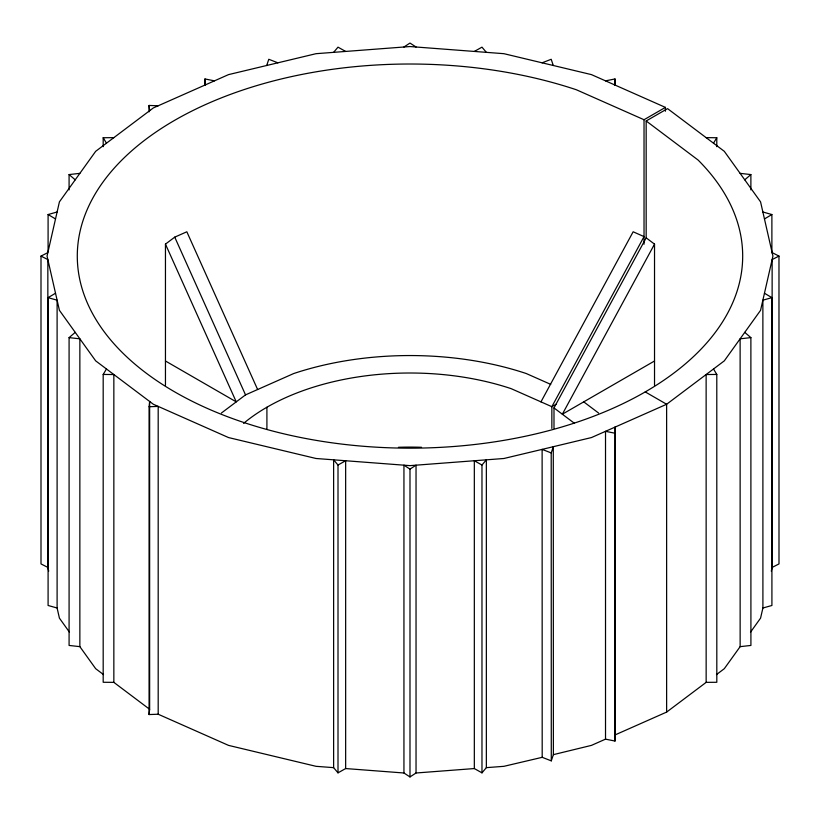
<?xml version="1.0" encoding="UTF-8"?>
<svg xmlns="http://www.w3.org/2000/svg" width="820" height="820" viewBox="0 0 820 820"><rect width="100%" height="100%" fill="white"/><g stroke="black" fill="none" stroke-linecap="round" stroke-linejoin="round"><path stroke-width="1.23" d="M204.836 85.116L204.99 78.956L214.45 80.852M614.99 741.044L615.143 427.066L614.99 741.044L605.519 739.148L591.456 745.38L553.377 754.646L551.286 760.857L542.194 757.321L503.921 766.321L486.352 767.643L481.976 772.85L474.329 768.555L416.037 772.993L409.99 776.94L403.942 772.993L345.651 768.555L338.004 772.85L333.627 767.643L333.627 459.825L338.004 465.032L338.004 772.85M149.076 714.548L149.076 406.73L149.64 401.462L149.64 709.29L149.076 714.548L158.188 714.23L228.524 745.38L316.048 766.321L333.627 767.643M772.399 566.271L771.302 571.15M762.907 607.999L771.917 605.478L771.886 297.65L762.877 300.181L762.907 607.999L760.56 618.147L750.515 632.179M266.695 65.497L268.786 59.276L277.877 62.822M551.286 760.857L551.214 452.927L553.295 446.705L591.456 437.562L666.629 404.26L724.306 360.861L760.56 310.329L772.932 256.096L760.56 201.853L724.306 151.321L667.552 108.619L646.17 120.97L646.17 237.841L553.992 407.929L553.992 428.358M540.964 401.861L633.143 231.783L644.028 236.601L551.85 406.689L551.85 428.409M646.17 237.841L654.524 244.124L562.346 414.213L654.524 360.995M149.64 709.29L113.847 682.363L103.187 682.271L103.187 374.443L106.467 368.979M713.513 143.203L716.793 137.739L706.133 137.647M740.142 646.652L750.915 645.442L750.884 337.614L740.122 338.814L740.142 646.652L724.306 668.689L716.475 674.593M333.627 52.357L338.004 47.15L345.651 51.445M481.976 772.85L481.976 465.032L486.352 459.825L486.352 767.643M103.525 674.593L95.673 668.689L79.858 646.642L69.085 645.442L69.085 337.614L75.235 332.366M744.745 179.816L750.884 174.568L750.884 189.891M165.455 385.267L165.455 244.124L174.742 237.144L186.837 231.783L257.623 389.52M221.41 413.024L245.528 394.881L293.693 373.541A232.583 134.285 0 0 1 526.276 373.541L550.712 384.365M615.143 734.894L666.629 712.088L706.153 682.363L716.813 682.281L716.793 374.443L713.513 368.979M403.942 47.006L409.99 43.06L416.037 47.006M409.99 776.94L409.99 469.122L416.037 465.176L416.037 772.993M69.474 632.179L59.419 618.147L57.103 607.999L48.093 605.478L48.093 297.65L55.524 293.242M764.455 218.94L771.886 214.532L771.886 252.847M646.17 120.97L698.107 160.054A332.694 192.075 0 0 1 467.759 445.25A332.694 192.075 0 0 1 82.349 222.732A332.694 192.075 0 0 1 576.337 89.749L644.028 119.73L665.42 107.389L665.42 111.223M556.134 404.219L551.85 406.689L511.157 388.659A202.335 116.819 0 0 0 243.581 423.376M474.329 51.445L481.976 47.15L486.352 52.357M338.004 465.032L345.651 460.737L345.651 768.555M48.698 571.15L47.847 567.409L41 563.914L41 256.096L47.847 252.601M778.979 256.086L772.132 259.581L772.153 567.409L779 563.914L778.979 256.086L772.132 252.601M542.102 62.822L551.194 59.276L553.285 65.497M48.093 251.576L48.093 214.532L57.103 212.001M605.519 80.852L614.99 78.956L615.143 85.116M69.085 189.891L69.085 174.568L79.858 173.358M149.076 406.73L158.188 406.402L158.188 714.23M103.187 146.677L103.187 137.739L113.847 137.647M716.793 374.443L706.133 374.535L706.153 682.363M103.187 374.443L113.847 374.535L113.847 682.363M149.076 111.838L149.076 105.452L158.188 105.78M740.122 173.358L750.884 174.568M69.085 337.614L79.858 338.824L79.858 646.642M614.99 433.216L605.519 431.33L605.519 739.148M762.877 212.001L771.886 214.532M48.093 297.65L57.103 300.181L57.103 607.999M551.214 452.927L542.122 449.38L503.921 458.493L409.99 465.637L316.048 458.493L228.524 437.562L153.35 404.26L95.673 360.861L59.419 310.329L47.047 256.096L59.419 201.853L95.673 151.321L153.35 107.922L228.524 74.62L316.048 53.689L409.99 46.545L503.921 53.689L591.456 74.62L665.42 107.389M41 256.096L47.847 259.581L47.847 567.409M481.976 465.032L474.329 460.737L474.329 768.555M645.237 391.909L666.629 404.26L666.629 712.088M165.455 360.995L236.242 401.861L165.455 244.124M764.455 293.232L771.886 297.65M48.093 214.532L55.524 218.94M409.99 469.122L403.942 465.176L403.942 772.993M583.737 401.861L598.559 413.024M553.992 407.929L574.277 423.192M744.745 332.366L750.884 337.614M69.085 174.568L75.235 179.816M103.187 137.739L106.467 143.203M174.742 237.144L245.528 394.881M149.076 105.452L149.64 110.72M553.377 754.646L553.295 446.705L542.122 449.38L542.194 757.321M716.793 137.739L716.793 146.677M654.524 244.124L654.524 385.267M644.028 119.73L644.028 244.227M614.99 78.956L614.99 85.341M266.91 407.222L266.91 428.942M204.99 78.956L204.99 85.352M398.428 447.289A202.335 116.819 0 0 1 421.552 447.289"/></g></svg>
